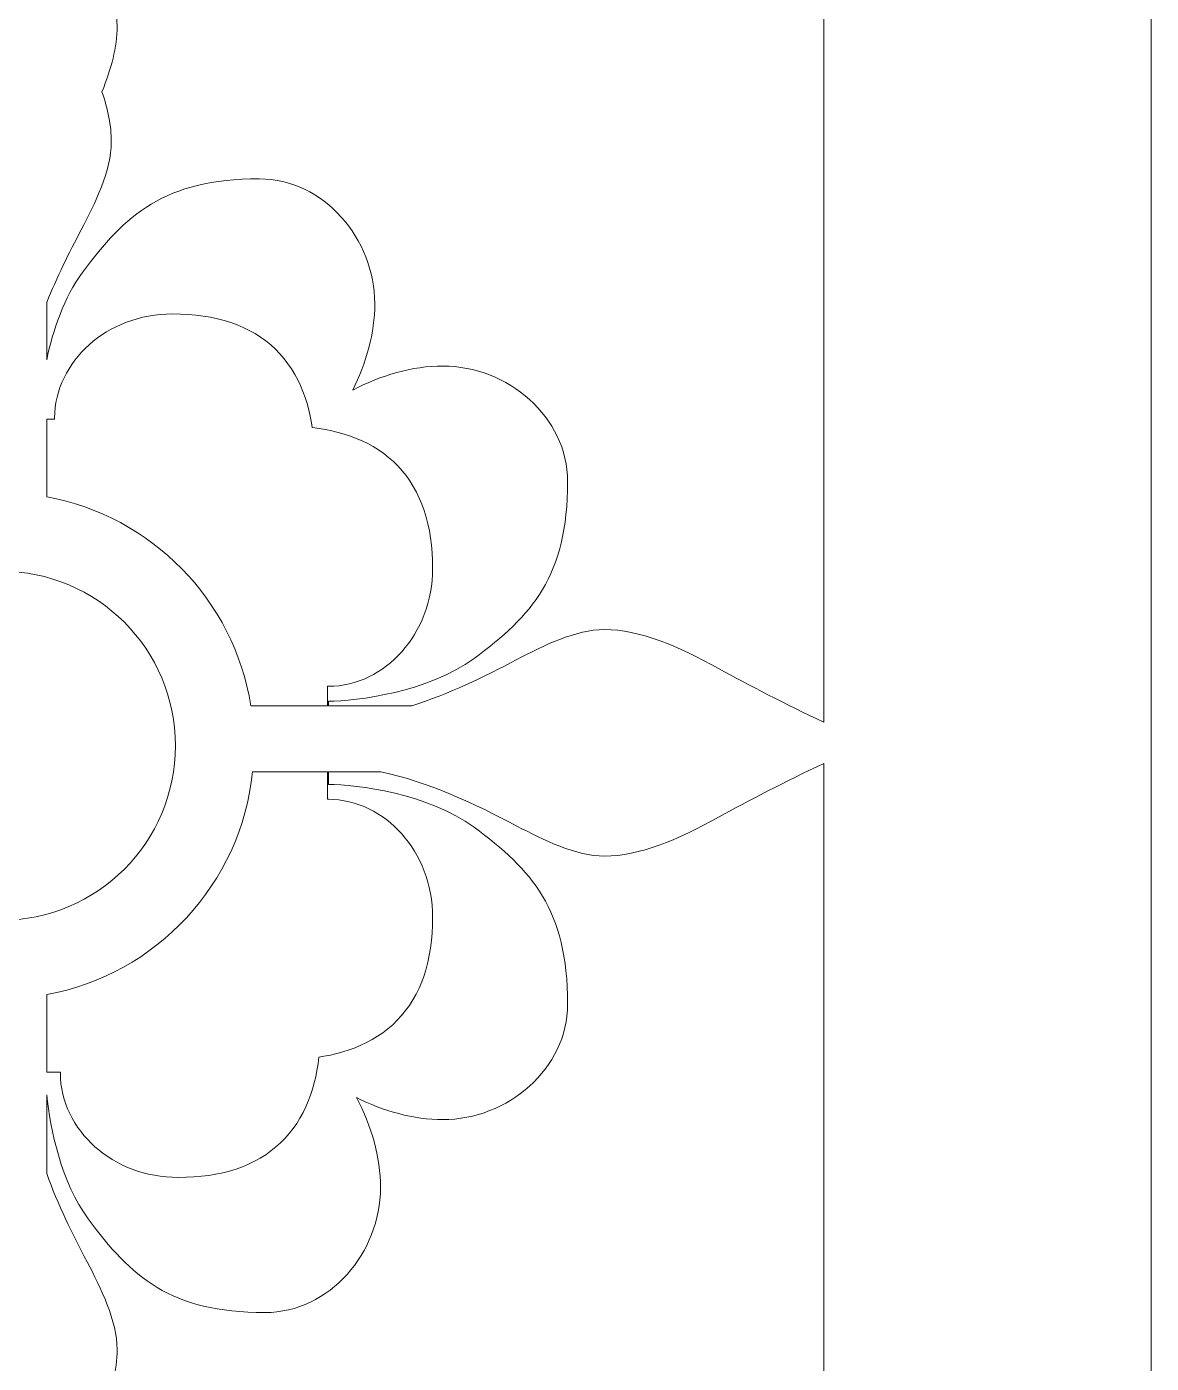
# Model space of a CAD drawing. Header units: centimetres. Extents: x -9.9 to 7.5, y -9.5 to 6.6.
# Drawn here: x -2.646 to -1.556, y -1.519 to -0.223 of the extents above; entities that cross this region are included whole.
import ezdxf

# ---------------------------------------------------------------- set-up
doc = ezdxf.new("R2010")
doc.units = ezdxf.units.CM
doc.header["$MEASUREMENT"] = 0
doc.layers.add('layer 1', color=7, linetype='Continuous')

msp = doc.modelspace()

# ---------------------------------------------------------------- linework, layer by layer
at = {"layer": 'layer 1', "color": 177, "lineweight": 9}
for points, knots in [([(-9.86086, -9.47414), (-9.86086, -9.47414), (-9.86086, 6.55374), (-9.86086, 6.55374), (-9.86086, 6.55374), (-9.86086, 6.55374), (-1.55598, 6.55374), (-1.55598, 6.55374), (-1.55598, 6.55374), (-1.55598, 6.55374), (-1.55598, -9.47414), (-1.55598, -9.47414), (-1.55598, -9.47414), (-1.55598, -9.47414), (-9.86086, -9.47414), (-9.86086, -9.47414)], [0, 0, 0, 0, 0.2, 0.2, 0.2, 0.2, 0.4, 0.4, 0.4, 0.4, 0.6, 0.6, 0.6, 0.6, 1, 1, 1, 1]), ([(-1.87336, 0.34494), (-1.91017, 0.32768), (-1.94735, 0.30819), (-1.97503, 0.29316), (-1.97503, 0.29316), (-2.01534, 0.27074), (-2.0523, 0.25507), (-2.08591, 0.25507), (-2.08591, 0.25507), (-2.11392, 0.25507), (-2.14529, 0.27074), (-2.17105, 0.2842), (-2.17105, 0.2842), (-2.21138, 0.30561), (-2.25655, 0.32701), (-2.30301, 0.33685), (-2.30301, 0.33685), (-2.30301, 0.33685), (-2.35363, 0.33685), (-2.35363, 0.33685), (-2.35363, 0.33685), (-2.35363, 0.33685), (-2.35363, 0.32452), (-2.35363, 0.32452), (-2.35363, 0.32452), (-2.32674, 0.32452), (-2.25616, 0.31556), (-2.21249, 0.28307), (-2.21249, 0.28307), (-2.15647, 0.24163), (-2.12176, 0.20356), (-2.12176, 0.11169), (-2.12176, 0.11169), (-2.12176, 0.04896), (-2.17999, -0.00031), (-2.24274, -0.00031), (-2.24274, -0.00031), (-2.27112, -0.00031), (-2.30043, 0.00795), (-2.32639, 0.02104), (-2.32639, 0.02104), (-2.3122, -0.00582), (-2.30313, -0.03656), (-2.30313, -0.0663), (-2.30313, -0.0663), (-2.30313, -0.12905), (-2.3524, -0.18728), (-2.41513, -0.18728), (-2.41513, -0.18728), (-2.507, -0.18728), (-2.54507, -0.15257), (-2.58651, -0.09655), (-2.58651, -0.09655), (-2.61248, -0.06164), (-2.62342, -0.00953), (-2.62677, 0.0237), (-2.62677, 0.0237), (-2.62677, 0.0237), (-2.62677, -0.05262), (-2.62677, -0.05262), (-2.62677, -0.05262), (-2.61595, -0.08251), (-2.60179, -0.11131), (-2.58763, -0.13799), (-2.58763, -0.13799), (-2.57419, -0.16376), (-2.55852, -0.19512), (-2.55852, -0.22313), (-2.55852, -0.22313), (-2.55852, -0.24308), (-2.56404, -0.26421), (-2.57321, -0.28651), (-2.57321, -0.28651), (-2.56744, -0.30341), (-2.56411, -0.31959), (-2.56411, -0.33506), (-2.56411, -0.33506), (-2.56411, -0.36307), (-2.57979, -0.39444), (-2.59324, -0.4202), (-2.59324, -0.4202), (-2.60507, -0.44248), (-2.61689, -0.46624), (-2.62677, -0.49087), (-2.62677, -0.49087), (-2.62677, -0.49087), (-2.62677, -0.54626), (-2.62677, -0.54626), (-2.62677, -0.54626), (-2.6207, -0.51773), (-2.60996, -0.48563), (-2.59211, -0.46164), (-2.59211, -0.46164), (-2.55067, -0.40563), (-2.5126, -0.37092), (-2.42073, -0.37092), (-2.42073, -0.37092), (-2.358, -0.37092), (-2.30873, -0.42914), (-2.30873, -0.49189), (-2.30873, -0.49189), (-2.30873, -0.52027), (-2.31699, -0.54958), (-2.33008, -0.57554), (-2.33008, -0.57554), (-2.30322, -0.56135), (-2.27248, -0.55228), (-2.24274, -0.55228), (-2.24274, -0.55228), (-2.17999, -0.55228), (-2.12176, -0.60156), (-2.12176, -0.66429), (-2.12176, -0.66429), (-2.12176, -0.75615), (-2.15647, -0.79422), (-2.21249, -0.83566), (-2.21249, -0.83566), (-2.25616, -0.86815), (-2.32674, -0.87712), (-2.35363, -0.87712), (-2.35363, -0.87712), (-2.35363, -0.87712), (-2.35363, -0.88147), (-2.35363, -0.88147), (-2.35363, -0.88147), (-2.35363, -0.88147), (-2.27284, -0.88147), (-2.27284, -0.88147), (-2.27284, -0.88147), (-2.23709, -0.87026), (-2.20259, -0.85352), (-2.17105, -0.83678), (-2.17105, -0.83678), (-2.14529, -0.82334), (-2.11392, -0.80767), (-2.08591, -0.80767), (-2.08591, -0.80767), (-2.0523, -0.80767), (-2.01534, -0.82334), (-1.97503, -0.84575), (-1.97503, -0.84575), (-1.94735, -0.86077), (-1.91017, -0.88028), (-1.87336, -0.89753), (-1.87336, -0.89753), (-1.87336, -0.89753), (-1.87336, 0.34494), (-1.87336, 0.34494)], [0, 0, 0, 0, 0.0263158, 0.0263158, 0.0263158, 0.0263158, 0.0526316, 0.0526316, 0.0526316, 0.0526316, 0.0789474, 0.0789474, 0.0789474, 0.0789474, 0.1052632, 0.1052632, 0.1052632, 0.1052632, 0.1315789, 0.1315789, 0.1315789, 0.1315789, 0.1578947, 0.1578947, 0.1578947, 0.1578947, 0.1842105, 0.1842105, 0.1842105, 0.1842105, 0.2105263, 0.2105263, 0.2105263, 0.2105263, 0.2368421, 0.2368421, 0.2368421, 0.2368421, 0.2631579, 0.2631579, 0.2631579, 0.2631579, 0.2894737, 0.2894737, 0.2894737, 0.2894737, 0.3157895, 0.3157895, 0.3157895, 0.3157895, 0.3421053, 0.3421053, 0.3421053, 0.3421053, 0.3684211, 0.3684211, 0.3684211, 0.3684211, 0.3947368, 0.3947368, 0.3947368, 0.3947368, 0.4210526, 0.4210526, 0.4210526, 0.4210526, 0.4473684, 0.4473684, 0.4473684, 0.4473684, 0.4736842, 0.4736842, 0.4736842, 0.4736842, 0.5, 0.5, 0.5, 0.5, 0.5263158, 0.5263158, 0.5263158, 0.5263158, 0.5526316, 0.5526316, 0.5526316, 0.5526316, 0.5789474, 0.5789474, 0.5789474, 0.5789474, 0.6052632, 0.6052632, 0.6052632, 0.6052632, 0.6315789, 0.6315789, 0.6315789, 0.6315789, 0.6578947, 0.6578947, 0.6578947, 0.6578947, 0.6842105, 0.6842105, 0.6842105, 0.6842105, 0.7105263, 0.7105263, 0.7105263, 0.7105263, 0.7368421, 0.7368421, 0.7368421, 0.7368421, 0.7631579, 0.7631579, 0.7631579, 0.7631579, 0.7894737, 0.7894737, 0.7894737, 0.7894737, 0.8157895, 0.8157895, 0.8157895, 0.8157895, 0.8421053, 0.8421053, 0.8421053, 0.8421053, 0.8684211, 0.8684211, 0.8684211, 0.8684211, 0.8947368, 0.8947368, 0.8947368, 0.8947368, 0.9210526, 0.9210526, 0.9210526, 0.9210526, 0.9473684, 0.9473684, 0.9473684, 0.9473684, 1, 1, 1, 1]), ([(-2.62677, -0.60376), (-2.62677, -0.60376), (-2.62677, -0.679), (-2.62677, -0.679), (-2.62677, -0.679), (-2.52503, -0.69758), (-2.4452, -0.77895), (-2.42891, -0.88147), (-2.42891, -0.88147), (-2.42891, -0.88147), (-2.3546, -0.88147), (-2.3546, -0.88147), (-2.3546, -0.88147), (-2.3546, -0.88147), (-2.3546, -0.86268), (-2.3546, -0.86268), (-2.3546, -0.86268), (-2.3546, -0.86268), (-2.35324, -0.86268), (-2.35324, -0.86268), (-2.35324, -0.86268), (-2.35324, -0.86268), (-2.34851, -0.86254), (-2.34851, -0.86254), (-2.34851, -0.86254), (-2.34851, -0.86254), (-2.34343, -0.86208), (-2.34343, -0.86208), (-2.34343, -0.86208), (-2.34343, -0.86208), (-2.33841, -0.86133), (-2.33841, -0.86133), (-2.33841, -0.86133), (-2.33841, -0.86133), (-2.33346, -0.86029), (-2.33346, -0.86029), (-2.33346, -0.86029), (-2.33346, -0.86029), (-2.32859, -0.85899), (-2.32859, -0.85899), (-2.32859, -0.85899), (-2.32859, -0.85899), (-2.32381, -0.85742), (-2.32381, -0.85742), (-2.32381, -0.85742), (-2.32381, -0.85742), (-2.31912, -0.85559), (-2.31912, -0.85559), (-2.31912, -0.85559), (-2.31912, -0.85559), (-2.31455, -0.85352), (-2.31455, -0.85352), (-2.31455, -0.85352), (-2.31455, -0.85352), (-2.31009, -0.85122), (-2.31009, -0.85122), (-2.31009, -0.85122), (-2.31009, -0.85122), (-2.30574, -0.84868), (-2.30574, -0.84868), (-2.30574, -0.84868), (-2.30574, -0.84868), (-2.30152, -0.84593), (-2.30152, -0.84593), (-2.30152, -0.84593), (-2.30152, -0.84593), (-2.29743, -0.84297), (-2.29743, -0.84297), (-2.29743, -0.84297), (-2.29743, -0.84297), (-2.29348, -0.8398), (-2.29348, -0.8398), (-2.29348, -0.8398), (-2.29348, -0.8398), (-2.28967, -0.83643), (-2.28967, -0.83643), (-2.28967, -0.83643), (-2.28967, -0.83643), (-2.28601, -0.83287), (-2.28601, -0.83287), (-2.28601, -0.83287), (-2.28601, -0.83287), (-2.28249, -0.82912), (-2.28249, -0.82912), (-2.28249, -0.82912), (-2.28249, -0.82912), (-2.27915, -0.82519), (-2.27915, -0.82519), (-2.27915, -0.82519), (-2.27915, -0.82519), (-2.27596, -0.82108), (-2.27596, -0.82108), (-2.27596, -0.82108), (-2.27596, -0.82108), (-2.27295, -0.8168), (-2.27295, -0.8168), (-2.27295, -0.8168), (-2.27295, -0.8168), (-2.27012, -0.81236), (-2.27012, -0.81236), (-2.27012, -0.81236), (-2.27012, -0.81236), (-2.26748, -0.80776), (-2.26748, -0.80776), (-2.26748, -0.80776), (-2.26748, -0.80776), (-2.26502, -0.803), (-2.26502, -0.803), (-2.26502, -0.803), (-2.26502, -0.803), (-2.26277, -0.7981), (-2.26277, -0.7981), (-2.26277, -0.7981), (-2.26277, -0.7981), (-2.26072, -0.79305), (-2.26072, -0.79305), (-2.26072, -0.79305), (-2.26072, -0.79305), (-2.25889, -0.78786), (-2.25889, -0.78786), (-2.25889, -0.78786), (-2.25889, -0.78786), (-2.25728, -0.78255), (-2.25728, -0.78255), (-2.25728, -0.78255), (-2.25728, -0.78255), (-2.2559, -0.77711), (-2.2559, -0.77711), (-2.2559, -0.77711), (-2.2559, -0.77711), (-2.25475, -0.77155), (-2.25475, -0.77155), (-2.25475, -0.77155), (-2.25475, -0.77155), (-2.25385, -0.76588), (-2.25385, -0.76588), (-2.25385, -0.76588), (-2.25385, -0.76588), (-2.2532, -0.76012), (-2.2532, -0.76012), (-2.2532, -0.76012), (-2.2532, -0.76012), (-2.25281, -0.75426), (-2.25281, -0.75426), (-2.25281, -0.75426), (-2.25281, -0.75426), (-2.25267, -0.74839), (-2.25267, -0.74839), (-2.25267, -0.74839), (-2.25267, -0.74839), (-2.2528, -0.74065), (-2.2528, -0.74065), (-2.2528, -0.74065), (-2.2528, -0.74065), (-2.25317, -0.73319), (-2.25317, -0.73319), (-2.25317, -0.73319), (-2.25317, -0.73319), (-2.25379, -0.72592), (-2.25379, -0.72592), (-2.25379, -0.72592), (-2.25379, -0.72592), (-2.25467, -0.71883), (-2.25467, -0.71883), (-2.25467, -0.71883), (-2.25467, -0.71883), (-2.25581, -0.71193), (-2.25581, -0.71193), (-2.25581, -0.71193), (-2.25581, -0.71193), (-2.25722, -0.70521), (-2.25722, -0.70521), (-2.25722, -0.70521), (-2.25722, -0.70521), (-2.25889, -0.69868), (-2.25889, -0.69868), (-2.25889, -0.69868), (-2.25889, -0.69868), (-2.26083, -0.69233), (-2.26083, -0.69233), (-2.26083, -0.69233), (-2.26083, -0.69233), (-2.26306, -0.68617), (-2.26306, -0.68617), (-2.26306, -0.68617), (-2.26306, -0.68617), (-2.26556, -0.68021), (-2.26556, -0.68021), (-2.26556, -0.68021), (-2.26556, -0.68021), (-2.26834, -0.67446), (-2.26834, -0.67446), (-2.26834, -0.67446), (-2.26834, -0.67446), (-2.2714, -0.66892), (-2.2714, -0.66892), (-2.2714, -0.66892), (-2.2714, -0.66892), (-2.27474, -0.66361), (-2.27474, -0.66361), (-2.27474, -0.66361), (-2.27474, -0.66361), (-2.27835, -0.65853), (-2.27835, -0.65853), (-2.27835, -0.65853), (-2.27835, -0.65853), (-2.28223, -0.65371), (-2.28223, -0.65371), (-2.28223, -0.65371), (-2.28223, -0.65371), (-2.28635, -0.64913), (-2.28635, -0.64913), (-2.28635, -0.64913), (-2.28635, -0.64913), (-2.29072, -0.64483), (-2.29072, -0.64483), (-2.29072, -0.64483), (-2.29072, -0.64483), (-2.29531, -0.6408), (-2.29531, -0.6408), (-2.29531, -0.6408), (-2.29531, -0.6408), (-2.3001, -0.63705), (-2.3001, -0.63705), (-2.3001, -0.63705), (-2.3001, -0.63705), (-2.30509, -0.63357), (-2.30509, -0.63357), (-2.30509, -0.63357), (-2.30509, -0.63357), (-2.31025, -0.63037), (-2.31025, -0.63037), (-2.31025, -0.63037), (-2.31025, -0.63037), (-2.31557, -0.62745), (-2.31557, -0.62745), (-2.31557, -0.62745), (-2.31557, -0.62745), (-2.32105, -0.62478), (-2.32105, -0.62478), (-2.32105, -0.62478), (-2.32105, -0.62478), (-2.32666, -0.62238), (-2.32666, -0.62238), (-2.32666, -0.62238), (-2.32666, -0.62238), (-2.3324, -0.62022), (-2.3324, -0.62022), (-2.3324, -0.62022), (-2.3324, -0.62022), (-2.33825, -0.61831), (-2.33825, -0.61831), (-2.33825, -0.61831), (-2.33825, -0.61831), (-2.34422, -0.61663), (-2.34422, -0.61663), (-2.34422, -0.61663), (-2.34422, -0.61663), (-2.3503, -0.61516), (-2.3503, -0.61516), (-2.3503, -0.61516), (-2.3503, -0.61516), (-2.35648, -0.61391), (-2.35648, -0.61391), (-2.35648, -0.61391), (-2.35648, -0.61391), (-2.36277, -0.61286), (-2.36277, -0.61286), (-2.36277, -0.61286), (-2.36277, -0.61286), (-2.36915, -0.61201), (-2.36915, -0.61201), (-2.36915, -0.61201), (-2.36915, -0.61201), (-2.36934, -0.61199), (-2.36934, -0.61199), (-2.36934, -0.61199), (-2.36934, -0.61199), (-2.3701, -0.60718), (-2.3701, -0.60718), (-2.3701, -0.60718), (-2.3701, -0.60718), (-2.37131, -0.60092), (-2.37131, -0.60092), (-2.37131, -0.60092), (-2.37131, -0.60092), (-2.37273, -0.59477), (-2.37273, -0.59477), (-2.37273, -0.59477), (-2.37273, -0.59477), (-2.37438, -0.58872), (-2.37438, -0.58872), (-2.37438, -0.58872), (-2.37438, -0.58872), (-2.37626, -0.58279), (-2.37626, -0.58279), (-2.37626, -0.58279), (-2.37626, -0.58279), (-2.37838, -0.57698), (-2.37838, -0.57698), (-2.37838, -0.57698), (-2.37838, -0.57698), (-2.38075, -0.57129), (-2.38075, -0.57129), (-2.38075, -0.57129), (-2.38075, -0.57129), (-2.38338, -0.56575), (-2.38338, -0.56575), (-2.38338, -0.56575), (-2.38338, -0.56575), (-2.38628, -0.56035), (-2.38628, -0.56035), (-2.38628, -0.56035), (-2.38628, -0.56035), (-2.38946, -0.55511), (-2.38946, -0.55511), (-2.38946, -0.55511), (-2.38946, -0.55511), (-2.39292, -0.55005), (-2.39292, -0.55005), (-2.39292, -0.55005), (-2.39292, -0.55005), (-2.39666, -0.54519), (-2.39666, -0.54519), (-2.39666, -0.54519), (-2.39666, -0.54519), (-2.40068, -0.54053), (-2.40068, -0.54053), (-2.40068, -0.54053), (-2.40068, -0.54053), (-2.40498, -0.53608), (-2.40498, -0.53608), (-2.40498, -0.53608), (-2.40498, -0.53608), (-2.40956, -0.53189), (-2.40956, -0.53189), (-2.40956, -0.53189), (-2.40956, -0.53189), (-2.41439, -0.52795), (-2.41439, -0.52795), (-2.41439, -0.52795), (-2.41439, -0.52795), (-2.41948, -0.52428), (-2.41948, -0.52428), (-2.41948, -0.52428), (-2.41948, -0.52428), (-2.42481, -0.52088), (-2.42481, -0.52088), (-2.42481, -0.52088), (-2.42481, -0.52088), (-2.43038, -0.51776), (-2.43038, -0.51776), (-2.43038, -0.51776), (-2.43038, -0.51776), (-2.43616, -0.51493), (-2.43616, -0.51493), (-2.43616, -0.51493), (-2.43616, -0.51493), (-2.44215, -0.51239), (-2.44215, -0.51239), (-2.44215, -0.51239), (-2.44215, -0.51239), (-2.44835, -0.51013), (-2.44835, -0.51013), (-2.44835, -0.51013), (-2.44835, -0.51013), (-2.45474, -0.50815), (-2.45474, -0.50815), (-2.45474, -0.50815), (-2.45474, -0.50815), (-2.46132, -0.50645), (-2.46132, -0.50645), (-2.46132, -0.50645), (-2.46132, -0.50645), (-2.46808, -0.50502), (-2.46808, -0.50502), (-2.46808, -0.50502), (-2.46808, -0.50502), (-2.47503, -0.50386), (-2.47503, -0.50386), (-2.47503, -0.50386), (-2.47503, -0.50386), (-2.48217, -0.50297), (-2.48217, -0.50297), (-2.48217, -0.50297), (-2.48217, -0.50297), (-2.48951, -0.50233), (-2.48951, -0.50233), (-2.48951, -0.50233), (-2.48951, -0.50233), (-2.49703, -0.50195), (-2.49703, -0.50195), (-2.49703, -0.50195), (-2.49703, -0.50195), (-2.50483, -0.50182), (-2.50483, -0.50182), (-2.50483, -0.50182), (-2.50483, -0.50182), (-2.51071, -0.50196), (-2.51071, -0.50196), (-2.51071, -0.50196), (-2.51071, -0.50196), (-2.51657, -0.50235), (-2.51657, -0.50235), (-2.51657, -0.50235), (-2.51657, -0.50235), (-2.52233, -0.503), (-2.52233, -0.503), (-2.52233, -0.503), (-2.52233, -0.503), (-2.528, -0.50391), (-2.528, -0.50391), (-2.528, -0.50391), (-2.528, -0.50391), (-2.53356, -0.50505), (-2.53356, -0.50505), (-2.53356, -0.50505), (-2.53356, -0.50505), (-2.53899, -0.50643), (-2.53899, -0.50643), (-2.53899, -0.50643), (-2.53899, -0.50643), (-2.54431, -0.50804), (-2.54431, -0.50804), (-2.54431, -0.50804), (-2.54431, -0.50804), (-2.5495, -0.50987), (-2.5495, -0.50987), (-2.5495, -0.50987), (-2.5495, -0.50987), (-2.55454, -0.51192), (-2.55454, -0.51192), (-2.55454, -0.51192), (-2.55454, -0.51192), (-2.55945, -0.51418), (-2.55945, -0.51418), (-2.55945, -0.51418), (-2.55945, -0.51418), (-2.5642, -0.51663), (-2.5642, -0.51663), (-2.5642, -0.51663), (-2.5642, -0.51663), (-2.56881, -0.51927), (-2.56881, -0.51927), (-2.56881, -0.51927), (-2.56881, -0.51927), (-2.57325, -0.5221), (-2.57325, -0.5221), (-2.57325, -0.5221), (-2.57325, -0.5221), (-2.57753, -0.52511), (-2.57753, -0.52511), (-2.57753, -0.52511), (-2.57753, -0.52511), (-2.58164, -0.5283), (-2.58164, -0.5283), (-2.58164, -0.5283), (-2.58164, -0.5283), (-2.58557, -0.53164), (-2.58557, -0.53164), (-2.58557, -0.53164), (-2.58557, -0.53164), (-2.58932, -0.53515), (-2.58932, -0.53515), (-2.58932, -0.53515), (-2.58932, -0.53515), (-2.59288, -0.53882), (-2.59288, -0.53882), (-2.59288, -0.53882), (-2.59288, -0.53882), (-2.59625, -0.54263), (-2.59625, -0.54263), (-2.59625, -0.54263), (-2.59625, -0.54263), (-2.59942, -0.54658), (-2.59942, -0.54658), (-2.59942, -0.54658), (-2.59942, -0.54658), (-2.60239, -0.55067), (-2.60239, -0.55067), (-2.60239, -0.55067), (-2.60239, -0.55067), (-2.60514, -0.55489), (-2.60514, -0.55489), (-2.60514, -0.55489), (-2.60514, -0.55489), (-2.60767, -0.55924), (-2.60767, -0.55924), (-2.60767, -0.55924), (-2.60767, -0.55924), (-2.60998, -0.5637), (-2.60998, -0.5637), (-2.60998, -0.5637), (-2.60998, -0.5637), (-2.61205, -0.56827), (-2.61205, -0.56827), (-2.61205, -0.56827), (-2.61205, -0.56827), (-2.61387, -0.57295), (-2.61387, -0.57295), (-2.61387, -0.57295), (-2.61387, -0.57295), (-2.61545, -0.57774), (-2.61545, -0.57774), (-2.61545, -0.57774), (-2.61545, -0.57774), (-2.61675, -0.58261), (-2.61675, -0.58261), (-2.61675, -0.58261), (-2.61675, -0.58261), (-2.61779, -0.58756), (-2.61779, -0.58756), (-2.61779, -0.58756), (-2.61779, -0.58756), (-2.61854, -0.59258), (-2.61854, -0.59258), (-2.61854, -0.59258), (-2.61854, -0.59258), (-2.619, -0.59766), (-2.619, -0.59766), (-2.619, -0.59766), (-2.619, -0.59766), (-2.61914, -0.60239), (-2.61914, -0.60239), (-2.61914, -0.60239), (-2.61914, -0.60239), (-2.61914, -0.60376), (-2.61914, -0.60376), (-2.61914, -0.60376), (-2.61914, -0.60376), (-2.62677, -0.60376), (-2.62677, -0.60376)], [0, 0, 0, 0, 0.0074627, 0.0074627, 0.0074627, 0.0074627, 0.0149254, 0.0149254, 0.0149254, 0.0149254, 0.0223881, 0.0223881, 0.0223881, 0.0223881, 0.0298507, 0.0298507, 0.0298507, 0.0298507, 0.0373134, 0.0373134, 0.0373134, 0.0373134, 0.0447761, 0.0447761, 0.0447761, 0.0447761, 0.0522388, 0.0522388, 0.0522388, 0.0522388, 0.0597015, 0.0597015, 0.0597015, 0.0597015, 0.0671642, 0.0671642, 0.0671642, 0.0671642, 0.0746269, 0.0746269, 0.0746269, 0.0746269, 0.0820896, 0.0820896, 0.0820896, 0.0820896, 0.0895522, 0.0895522, 0.0895522, 0.0895522, 0.0970149, 0.0970149, 0.0970149, 0.0970149, 0.1044776, 0.1044776, 0.1044776, 0.1044776, 0.1119403, 0.1119403, 0.1119403, 0.1119403, 0.119403, 0.119403, 0.119403, 0.119403, 0.1268657, 0.1268657, 0.1268657, 0.1268657, 0.1343284, 0.1343284, 0.1343284, 0.1343284, 0.141791, 0.141791, 0.141791, 0.141791, 0.1492537, 0.1492537, 0.1492537, 0.1492537, 0.1567164, 0.1567164, 0.1567164, 0.1567164, 0.1641791, 0.1641791, 0.1641791, 0.1641791, 0.1716418, 0.1716418, 0.1716418, 0.1716418, 0.1791045, 0.1791045, 0.1791045, 0.1791045, 0.1865672, 0.1865672, 0.1865672, 0.1865672, 0.1940299, 0.1940299, 0.1940299, 0.1940299, 0.2014925, 0.2014925, 0.2014925, 0.2014925, 0.2089552, 0.2089552, 0.2089552, 0.2089552, 0.2164179, 0.2164179, 0.2164179, 0.2164179, 0.2238806, 0.2238806, 0.2238806, 0.2238806, 0.2313433, 0.2313433, 0.2313433, 0.2313433, 0.238806, 0.238806, 0.238806, 0.238806, 0.2462687, 0.2462687, 0.2462687, 0.2462687, 0.2537313, 0.2537313, 0.2537313, 0.2537313, 0.261194, 0.261194, 0.261194, 0.261194, 0.2686567, 0.2686567, 0.2686567, 0.2686567, 0.2761194, 0.2761194, 0.2761194, 0.2761194, 0.2835821, 0.2835821, 0.2835821, 0.2835821, 0.2910448, 0.2910448, 0.2910448, 0.2910448, 0.2985075, 0.2985075, 0.2985075, 0.2985075, 0.3059701, 0.3059701, 0.3059701, 0.3059701, 0.3134328, 0.3134328, 0.3134328, 0.3134328, 0.3208955, 0.3208955, 0.3208955, 0.3208955, 0.3283582, 0.3283582, 0.3283582, 0.3283582, 0.3358209, 0.3358209, 0.3358209, 0.3358209, 0.3432836, 0.3432836, 0.3432836, 0.3432836, 0.3507463, 0.3507463, 0.3507463, 0.3507463, 0.358209, 0.358209, 0.358209, 0.358209, 0.3656716, 0.3656716, 0.3656716, 0.3656716, 0.3731343, 0.3731343, 0.3731343, 0.3731343, 0.380597, 0.380597, 0.380597, 0.380597, 0.3880597, 0.3880597, 0.3880597, 0.3880597, 0.3955224, 0.3955224, 0.3955224, 0.3955224, 0.4029851, 0.4029851, 0.4029851, 0.4029851, 0.4104478, 0.4104478, 0.4104478, 0.4104478, 0.4179104, 0.4179104, 0.4179104, 0.4179104, 0.4253731, 0.4253731, 0.4253731, 0.4253731, 0.4328358, 0.4328358, 0.4328358, 0.4328358, 0.4402985, 0.4402985, 0.4402985, 0.4402985, 0.4477612, 0.4477612, 0.4477612, 0.4477612, 0.4552239, 0.4552239, 0.4552239, 0.4552239, 0.4626866, 0.4626866, 0.4626866, 0.4626866, 0.4701493, 0.4701493, 0.4701493, 0.4701493, 0.4776119, 0.4776119, 0.4776119, 0.4776119, 0.4850746, 0.4850746, 0.4850746, 0.4850746, 0.4925373, 0.4925373, 0.4925373, 0.4925373, 0.5, 0.5, 0.5, 0.5, 0.5074627, 0.5074627, 0.5074627, 0.5074627, 0.5149254, 0.5149254, 0.5149254, 0.5149254, 0.5223881, 0.5223881, 0.5223881, 0.5223881, 0.5298507, 0.5298507, 0.5298507, 0.5298507, 0.5373134, 0.5373134, 0.5373134, 0.5373134, 0.5447761, 0.5447761, 0.5447761, 0.5447761, 0.5522388, 0.5522388, 0.5522388, 0.5522388, 0.5597015, 0.5597015, 0.5597015, 0.5597015, 0.5671642, 0.5671642, 0.5671642, 0.5671642, 0.5746269, 0.5746269, 0.5746269, 0.5746269, 0.5820896, 0.5820896, 0.5820896, 0.5820896, 0.5895522, 0.5895522, 0.5895522, 0.5895522, 0.5970149, 0.5970149, 0.5970149, 0.5970149, 0.6044776, 0.6044776, 0.6044776, 0.6044776, 0.6119403, 0.6119403, 0.6119403, 0.6119403, 0.619403, 0.619403, 0.619403, 0.619403, 0.6268657, 0.6268657, 0.6268657, 0.6268657, 0.6343284, 0.6343284, 0.6343284, 0.6343284, 0.641791, 0.641791, 0.641791, 0.641791, 0.6492537, 0.6492537, 0.6492537, 0.6492537, 0.6567164, 0.6567164, 0.6567164, 0.6567164, 0.6641791, 0.6641791, 0.6641791, 0.6641791, 0.6716418, 0.6716418, 0.6716418, 0.6716418, 0.6791045, 0.6791045, 0.6791045, 0.6791045, 0.6865672, 0.6865672, 0.6865672, 0.6865672, 0.6940299, 0.6940299, 0.6940299, 0.6940299, 0.7014925, 0.7014925, 0.7014925, 0.7014925, 0.7089552, 0.7089552, 0.7089552, 0.7089552, 0.7164179, 0.7164179, 0.7164179, 0.7164179, 0.7238806, 0.7238806, 0.7238806, 0.7238806, 0.7313433, 0.7313433, 0.7313433, 0.7313433, 0.738806, 0.738806, 0.738806, 0.738806, 0.7462687, 0.7462687, 0.7462687, 0.7462687, 0.7537313, 0.7537313, 0.7537313, 0.7537313, 0.761194, 0.761194, 0.761194, 0.761194, 0.7686567, 0.7686567, 0.7686567, 0.7686567, 0.7761194, 0.7761194, 0.7761194, 0.7761194, 0.7835821, 0.7835821, 0.7835821, 0.7835821, 0.7910448, 0.7910448, 0.7910448, 0.7910448, 0.7985075, 0.7985075, 0.7985075, 0.7985075, 0.8059701, 0.8059701, 0.8059701, 0.8059701, 0.8134328, 0.8134328, 0.8134328, 0.8134328, 0.8208955, 0.8208955, 0.8208955, 0.8208955, 0.8283582, 0.8283582, 0.8283582, 0.8283582, 0.8358209, 0.8358209, 0.8358209, 0.8358209, 0.8432836, 0.8432836, 0.8432836, 0.8432836, 0.8507463, 0.8507463, 0.8507463, 0.8507463, 0.858209, 0.858209, 0.858209, 0.858209, 0.8656716, 0.8656716, 0.8656716, 0.8656716, 0.8731343, 0.8731343, 0.8731343, 0.8731343, 0.880597, 0.880597, 0.880597, 0.880597, 0.8880597, 0.8880597, 0.8880597, 0.8880597, 0.8955224, 0.8955224, 0.8955224, 0.8955224, 0.9029851, 0.9029851, 0.9029851, 0.9029851, 0.9104478, 0.9104478, 0.9104478, 0.9104478, 0.9179104, 0.9179104, 0.9179104, 0.9179104, 0.9253731, 0.9253731, 0.9253731, 0.9253731, 0.9328358, 0.9328358, 0.9328358, 0.9328358, 0.9402985, 0.9402985, 0.9402985, 0.9402985, 0.9477612, 0.9477612, 0.9477612, 0.9477612, 0.9552239, 0.9552239, 0.9552239, 0.9552239, 0.9626866, 0.9626866, 0.9626866, 0.9626866, 0.9701493, 0.9701493, 0.9701493, 0.9701493, 0.9776119, 0.9776119, 0.9776119, 0.9776119, 0.9850746, 0.9850746, 0.9850746, 0.9850746, 1, 1, 1, 1]), ([(-2.84025, -0.92024), (-2.84025, -0.82683), (-2.7645, -0.75107), (-2.67109, -0.75107), (-2.67109, -0.75107), (-2.57767, -0.75107), (-2.50192, -0.82683), (-2.50192, -0.92024), (-2.50192, -0.92024), (-2.50192, -1.01365), (-2.57767, -1.08941), (-2.67109, -1.08941), (-2.67109, -1.08941), (-2.7645, -1.08941), (-2.84025, -1.01365), (-2.84025, -0.92024)], [0, 0, 0, 0, 0.2, 0.2, 0.2, 0.2, 0.4, 0.4, 0.4, 0.4, 0.6, 0.6, 0.6, 0.6, 1, 1, 1, 1]), ([(-1.87336, -0.93734), (-1.91017, -0.95461), (-1.94735, -0.9741), (-1.97503, -0.98913), (-1.97503, -0.98913), (-2.01534, -1.01154), (-2.0523, -1.02721), (-2.08591, -1.02721), (-2.08591, -1.02721), (-2.11392, -1.02721), (-2.14529, -1.01154), (-2.17105, -0.99809), (-2.17105, -0.99809), (-2.21138, -0.97668), (-2.25655, -0.95528), (-2.30301, -0.94544), (-2.30301, -0.94544), (-2.30301, -0.94544), (-2.35363, -0.94544), (-2.35363, -0.94544), (-2.35363, -0.94544), (-2.35363, -0.94544), (-2.35363, -0.95776), (-2.35363, -0.95776), (-2.35363, -0.95776), (-2.32674, -0.95776), (-2.25616, -0.96673), (-2.21249, -0.99921), (-2.21249, -0.99921), (-2.15647, -1.04065), (-2.12176, -1.07873), (-2.12176, -1.17059), (-2.12176, -1.17059), (-2.12176, -1.23332), (-2.17999, -1.2826), (-2.24274, -1.2826), (-2.24274, -1.2826), (-2.27112, -1.2826), (-2.30043, -1.27434), (-2.32639, -1.26124), (-2.32639, -1.26124), (-2.3122, -1.2881), (-2.30313, -1.31885), (-2.30313, -1.34859), (-2.30313, -1.34859), (-2.30313, -1.41133), (-2.3524, -1.46956), (-2.41513, -1.46956), (-2.41513, -1.46956), (-2.507, -1.46956), (-2.54507, -1.43485), (-2.58651, -1.37884), (-2.58651, -1.37884), (-2.61248, -1.34392), (-2.62342, -1.29182), (-2.62677, -1.25858), (-2.62677, -1.25858), (-2.62677, -1.25858), (-2.62677, -1.33491), (-2.62677, -1.33491), (-2.62677, -1.33491), (-2.61595, -1.3648), (-2.60179, -1.3936), (-2.58763, -1.42028), (-2.58763, -1.42028), (-2.57419, -1.44604), (-2.55852, -1.47741), (-2.55852, -1.50542), (-2.55852, -1.50542), (-2.55852, -1.52536), (-2.56404, -1.54649), (-2.57321, -1.5688), (-2.57321, -1.5688), (-2.56744, -1.58569), (-2.56411, -1.60187), (-2.56411, -1.61735), (-2.56411, -1.61735), (-2.56411, -1.64535), (-2.57979, -1.67672), (-2.59324, -1.70249), (-2.59324, -1.70249), (-2.60507, -1.72477), (-2.61689, -1.74853), (-2.62677, -1.77316), (-2.62677, -1.77316), (-2.62677, -1.77316), (-2.62677, -1.82854), (-2.62677, -1.82854), (-2.62677, -1.82854), (-2.6207, -1.80002), (-2.60996, -1.76791), (-2.59211, -1.74393), (-2.59211, -1.74393), (-2.55067, -1.68791), (-2.5126, -1.6532), (-2.42073, -1.6532), (-2.42073, -1.6532), (-2.358, -1.6532), (-2.30873, -1.71143), (-2.30873, -1.77417), (-2.30873, -1.77417), (-2.30873, -1.80256), (-2.31699, -1.83186), (-2.33008, -1.85783), (-2.33008, -1.85783), (-2.30322, -1.84364), (-2.27248, -1.83457), (-2.24274, -1.83457), (-2.24274, -1.83457), (-2.17999, -1.83457), (-2.12176, -1.88384), (-2.12176, -1.94657), (-2.12176, -1.94657), (-2.12176, -2.03844), (-2.15647, -2.07651), (-2.21249, -2.11795), (-2.21249, -2.11795), (-2.25616, -2.15044), (-2.32674, -2.1594), (-2.35363, -2.1594), (-2.35363, -2.1594), (-2.35363, -2.1594), (-2.35363, -2.16376), (-2.35363, -2.16376), (-2.35363, -2.16376), (-2.35363, -2.16376), (-2.27284, -2.16376), (-2.27284, -2.16376), (-2.27284, -2.16376), (-2.23709, -2.15255), (-2.20259, -2.13581), (-2.17105, -2.11907), (-2.17105, -2.11907), (-2.14529, -2.10562), (-2.11392, -2.08995), (-2.08591, -2.08995), (-2.08591, -2.08995), (-2.0523, -2.08995), (-2.01534, -2.10562), (-1.97503, -2.12804), (-1.97503, -2.12804), (-1.94735, -2.14306), (-1.91017, -2.16256), (-1.87336, -2.17982), (-1.87336, -2.17982), (-1.87336, -2.17982), (-1.87336, -0.93734), (-1.87336, -0.93734)], [0, 0, 0, 0, 0.0263158, 0.0263158, 0.0263158, 0.0263158, 0.0526316, 0.0526316, 0.0526316, 0.0526316, 0.0789474, 0.0789474, 0.0789474, 0.0789474, 0.1052632, 0.1052632, 0.1052632, 0.1052632, 0.1315789, 0.1315789, 0.1315789, 0.1315789, 0.1578947, 0.1578947, 0.1578947, 0.1578947, 0.1842105, 0.1842105, 0.1842105, 0.1842105, 0.2105263, 0.2105263, 0.2105263, 0.2105263, 0.2368421, 0.2368421, 0.2368421, 0.2368421, 0.2631579, 0.2631579, 0.2631579, 0.2631579, 0.2894737, 0.2894737, 0.2894737, 0.2894737, 0.3157895, 0.3157895, 0.3157895, 0.3157895, 0.3421053, 0.3421053, 0.3421053, 0.3421053, 0.3684211, 0.3684211, 0.3684211, 0.3684211, 0.3947368, 0.3947368, 0.3947368, 0.3947368, 0.4210526, 0.4210526, 0.4210526, 0.4210526, 0.4473684, 0.4473684, 0.4473684, 0.4473684, 0.4736842, 0.4736842, 0.4736842, 0.4736842, 0.5, 0.5, 0.5, 0.5, 0.5263158, 0.5263158, 0.5263158, 0.5263158, 0.5526316, 0.5526316, 0.5526316, 0.5526316, 0.5789474, 0.5789474, 0.5789474, 0.5789474, 0.6052632, 0.6052632, 0.6052632, 0.6052632, 0.6315789, 0.6315789, 0.6315789, 0.6315789, 0.6578947, 0.6578947, 0.6578947, 0.6578947, 0.6842105, 0.6842105, 0.6842105, 0.6842105, 0.7105263, 0.7105263, 0.7105263, 0.7105263, 0.7368421, 0.7368421, 0.7368421, 0.7368421, 0.7631579, 0.7631579, 0.7631579, 0.7631579, 0.7894737, 0.7894737, 0.7894737, 0.7894737, 0.8157895, 0.8157895, 0.8157895, 0.8157895, 0.8421053, 0.8421053, 0.8421053, 0.8421053, 0.8684211, 0.8684211, 0.8684211, 0.8684211, 0.8947368, 0.8947368, 0.8947368, 0.8947368, 0.9210526, 0.9210526, 0.9210526, 0.9210526, 0.9473684, 0.9473684, 0.9473684, 0.9473684, 1, 1, 1, 1]), ([(-2.3546, -0.94544), (-2.3546, -0.94544), (-2.42714, -0.94544), (-2.42714, -0.94544), (-2.42714, -0.94544), (-2.43826, -1.05428), (-2.52058, -1.14208), (-2.62677, -1.16147), (-2.62677, -1.16147), (-2.62677, -1.16147), (-2.62677, -1.23672), (-2.62677, -1.23672), (-2.62677, -1.23672), (-2.62677, -1.23672), (-2.61353, -1.23672), (-2.61353, -1.23672), (-2.61353, -1.23672), (-2.61353, -1.23672), (-2.61353, -1.23809), (-2.61353, -1.23809), (-2.61353, -1.23809), (-2.61353, -1.23809), (-2.61339, -1.24282), (-2.61339, -1.24282), (-2.61339, -1.24282), (-2.61339, -1.24282), (-2.61293, -1.2479), (-2.61293, -1.2479), (-2.61293, -1.2479), (-2.61293, -1.2479), (-2.61218, -1.25292), (-2.61218, -1.25292), (-2.61218, -1.25292), (-2.61218, -1.25292), (-2.61114, -1.25787), (-2.61114, -1.25787), (-2.61114, -1.25787), (-2.61114, -1.25787), (-2.60984, -1.26274), (-2.60984, -1.26274), (-2.60984, -1.26274), (-2.60984, -1.26274), (-2.60827, -1.26752), (-2.60827, -1.26752), (-2.60827, -1.26752), (-2.60827, -1.26752), (-2.60644, -1.27221), (-2.60644, -1.27221), (-2.60644, -1.27221), (-2.60644, -1.27221), (-2.60437, -1.27678), (-2.60437, -1.27678), (-2.60437, -1.27678), (-2.60437, -1.27678), (-2.60207, -1.28124), (-2.60207, -1.28124), (-2.60207, -1.28124), (-2.60207, -1.28124), (-2.59953, -1.28559), (-2.59953, -1.28559), (-2.59953, -1.28559), (-2.59953, -1.28559), (-2.59678, -1.28981), (-2.59678, -1.28981), (-2.59678, -1.28981), (-2.59678, -1.28981), (-2.59382, -1.2939), (-2.59382, -1.2939), (-2.59382, -1.2939), (-2.59382, -1.2939), (-2.59065, -1.29785), (-2.59065, -1.29785), (-2.59065, -1.29785), (-2.59065, -1.29785), (-2.58728, -1.30166), (-2.58728, -1.30166), (-2.58728, -1.30166), (-2.58728, -1.30166), (-2.58371, -1.30533), (-2.58371, -1.30533), (-2.58371, -1.30533), (-2.58371, -1.30533), (-2.57996, -1.30883), (-2.57996, -1.30883), (-2.57996, -1.30883), (-2.57996, -1.30883), (-2.57604, -1.31218), (-2.57604, -1.31218), (-2.57604, -1.31218), (-2.57604, -1.31218), (-2.57193, -1.31536), (-2.57193, -1.31536), (-2.57193, -1.31536), (-2.57193, -1.31536), (-2.56765, -1.31838), (-2.56765, -1.31838), (-2.56765, -1.31838), (-2.56765, -1.31838), (-2.56321, -1.32121), (-2.56321, -1.32121), (-2.56321, -1.32121), (-2.56321, -1.32121), (-2.55861, -1.32385), (-2.55861, -1.32385), (-2.55861, -1.32385), (-2.55861, -1.32385), (-2.55385, -1.32631), (-2.55385, -1.32631), (-2.55385, -1.32631), (-2.55385, -1.32631), (-2.54894, -1.32856), (-2.54894, -1.32856), (-2.54894, -1.32856), (-2.54894, -1.32856), (-2.5439, -1.3306), (-2.5439, -1.3306), (-2.5439, -1.3306), (-2.5439, -1.3306), (-2.53872, -1.33244), (-2.53872, -1.33244), (-2.53872, -1.33244), (-2.53872, -1.33244), (-2.5334, -1.33405), (-2.5334, -1.33405), (-2.5334, -1.33405), (-2.5334, -1.33405), (-2.52795, -1.33543), (-2.52795, -1.33543), (-2.52795, -1.33543), (-2.52795, -1.33543), (-2.5224, -1.33657), (-2.5224, -1.33657), (-2.5224, -1.33657), (-2.5224, -1.33657), (-2.51673, -1.33748), (-2.51673, -1.33748), (-2.51673, -1.33748), (-2.51673, -1.33748), (-2.51097, -1.33813), (-2.51097, -1.33813), (-2.51097, -1.33813), (-2.51097, -1.33813), (-2.5051, -1.33852), (-2.5051, -1.33852), (-2.5051, -1.33852), (-2.5051, -1.33852), (-2.49924, -1.33865), (-2.49924, -1.33865), (-2.49924, -1.33865), (-2.49924, -1.33865), (-2.4915, -1.33853), (-2.4915, -1.33853), (-2.4915, -1.33853), (-2.4915, -1.33853), (-2.48404, -1.33816), (-2.48404, -1.33816), (-2.48404, -1.33816), (-2.48404, -1.33816), (-2.47677, -1.33753), (-2.47677, -1.33753), (-2.47677, -1.33753), (-2.47677, -1.33753), (-2.46968, -1.33666), (-2.46968, -1.33666), (-2.46968, -1.33666), (-2.46968, -1.33666), (-2.46278, -1.33552), (-2.46278, -1.33552), (-2.46278, -1.33552), (-2.46278, -1.33552), (-2.45606, -1.33411), (-2.45606, -1.33411), (-2.45606, -1.33411), (-2.45606, -1.33411), (-2.44952, -1.33244), (-2.44952, -1.33244), (-2.44952, -1.33244), (-2.44952, -1.33244), (-2.44318, -1.3305), (-2.44318, -1.3305), (-2.44318, -1.3305), (-2.44318, -1.3305), (-2.43702, -1.32828), (-2.43702, -1.32828), (-2.43702, -1.32828), (-2.43702, -1.32828), (-2.43106, -1.32577), (-2.43106, -1.32577), (-2.43106, -1.32577), (-2.43106, -1.32577), (-2.42531, -1.32299), (-2.42531, -1.32299), (-2.42531, -1.32299), (-2.42531, -1.32299), (-2.41977, -1.31993), (-2.41977, -1.31993), (-2.41977, -1.31993), (-2.41977, -1.31993), (-2.41446, -1.31659), (-2.41446, -1.31659), (-2.41446, -1.31659), (-2.41446, -1.31659), (-2.40938, -1.31298), (-2.40938, -1.31298), (-2.40938, -1.31298), (-2.40938, -1.31298), (-2.40455, -1.3091), (-2.40455, -1.3091), (-2.40455, -1.3091), (-2.40455, -1.3091), (-2.39998, -1.30498), (-2.39998, -1.30498), (-2.39998, -1.30498), (-2.39998, -1.30498), (-2.39568, -1.30061), (-2.39568, -1.30061), (-2.39568, -1.30061), (-2.39568, -1.30061), (-2.39165, -1.29602), (-2.39165, -1.29602), (-2.39165, -1.29602), (-2.39165, -1.29602), (-2.3879, -1.29123), (-2.3879, -1.29123), (-2.3879, -1.29123), (-2.3879, -1.29123), (-2.38442, -1.28624), (-2.38442, -1.28624), (-2.38442, -1.28624), (-2.38442, -1.28624), (-2.38122, -1.28108), (-2.38122, -1.28108), (-2.38122, -1.28108), (-2.38122, -1.28108), (-2.37829, -1.27575), (-2.37829, -1.27575), (-2.37829, -1.27575), (-2.37829, -1.27575), (-2.37563, -1.27028), (-2.37563, -1.27028), (-2.37563, -1.27028), (-2.37563, -1.27028), (-2.37323, -1.26467), (-2.37323, -1.26467), (-2.37323, -1.26467), (-2.37323, -1.26467), (-2.37107, -1.25893), (-2.37107, -1.25893), (-2.37107, -1.25893), (-2.37107, -1.25893), (-2.36916, -1.25308), (-2.36916, -1.25308), (-2.36916, -1.25308), (-2.36916, -1.25308), (-2.36747, -1.24711), (-2.36747, -1.24711), (-2.36747, -1.24711), (-2.36747, -1.24711), (-2.36601, -1.24103), (-2.36601, -1.24103), (-2.36601, -1.24103), (-2.36601, -1.24103), (-2.36476, -1.23485), (-2.36476, -1.23485), (-2.36476, -1.23485), (-2.36476, -1.23485), (-2.36371, -1.22856), (-2.36371, -1.22856), (-2.36371, -1.22856), (-2.36371, -1.22856), (-2.36286, -1.22218), (-2.36286, -1.22218), (-2.36286, -1.22218), (-2.36286, -1.22218), (-2.36284, -1.22199), (-2.36284, -1.22199), (-2.36284, -1.22199), (-2.36284, -1.22199), (-2.35803, -1.22123), (-2.35803, -1.22123), (-2.35803, -1.22123), (-2.35803, -1.22123), (-2.35177, -1.22002), (-2.35177, -1.22002), (-2.35177, -1.22002), (-2.35177, -1.22002), (-2.34562, -1.2186), (-2.34562, -1.2186), (-2.34562, -1.2186), (-2.34562, -1.2186), (-2.33957, -1.21695), (-2.33957, -1.21695), (-2.33957, -1.21695), (-2.33957, -1.21695), (-2.33364, -1.21508), (-2.33364, -1.21508), (-2.33364, -1.21508), (-2.33364, -1.21508), (-2.32783, -1.21295), (-2.32783, -1.21295), (-2.32783, -1.21295), (-2.32783, -1.21295), (-2.32214, -1.21058), (-2.32214, -1.21058), (-2.32214, -1.21058), (-2.32214, -1.21058), (-2.3166, -1.20795), (-2.3166, -1.20795), (-2.3166, -1.20795), (-2.3166, -1.20795), (-2.3112, -1.20505), (-2.3112, -1.20505), (-2.3112, -1.20505), (-2.3112, -1.20505), (-2.30596, -1.20187), (-2.30596, -1.20187), (-2.30596, -1.20187), (-2.30596, -1.20187), (-2.3009, -1.19841), (-2.3009, -1.19841), (-2.3009, -1.19841), (-2.3009, -1.19841), (-2.29603, -1.19467), (-2.29603, -1.19467), (-2.29603, -1.19467), (-2.29603, -1.19467), (-2.29137, -1.19065), (-2.29137, -1.19065), (-2.29137, -1.19065), (-2.29137, -1.19065), (-2.28693, -1.18634), (-2.28693, -1.18634), (-2.28693, -1.18634), (-2.28693, -1.18634), (-2.28274, -1.18178), (-2.28274, -1.18178), (-2.28274, -1.18178), (-2.28274, -1.18178), (-2.2788, -1.17694), (-2.2788, -1.17694), (-2.2788, -1.17694), (-2.2788, -1.17694), (-2.27513, -1.17185), (-2.27513, -1.17185), (-2.27513, -1.17185), (-2.27513, -1.17185), (-2.27173, -1.16652), (-2.27173, -1.16652), (-2.27173, -1.16652), (-2.27173, -1.16652), (-2.26861, -1.16095), (-2.26861, -1.16095), (-2.26861, -1.16095), (-2.26861, -1.16095), (-2.26578, -1.15517), (-2.26578, -1.15517), (-2.26578, -1.15517), (-2.26578, -1.15517), (-2.26324, -1.14918), (-2.26324, -1.14918), (-2.26324, -1.14918), (-2.26324, -1.14918), (-2.26098, -1.14298), (-2.26098, -1.14298), (-2.26098, -1.14298), (-2.26098, -1.14298), (-2.259, -1.13659), (-2.259, -1.13659), (-2.259, -1.13659), (-2.259, -1.13659), (-2.2573, -1.13001), (-2.2573, -1.13001), (-2.2573, -1.13001), (-2.2573, -1.13001), (-2.25587, -1.12325), (-2.25587, -1.12325), (-2.25587, -1.12325), (-2.25587, -1.12325), (-2.25471, -1.11629), (-2.25471, -1.11629), (-2.25471, -1.11629), (-2.25471, -1.11629), (-2.25381, -1.10915), (-2.25381, -1.10915), (-2.25381, -1.10915), (-2.25381, -1.10915), (-2.25318, -1.10182), (-2.25318, -1.10182), (-2.25318, -1.10182), (-2.25318, -1.10182), (-2.2528, -1.0943), (-2.2528, -1.0943), (-2.2528, -1.0943), (-2.2528, -1.0943), (-2.25267, -1.08649), (-2.25267, -1.08649), (-2.25267, -1.08649), (-2.25267, -1.08649), (-2.25281, -1.08062), (-2.25281, -1.08062), (-2.25281, -1.08062), (-2.25281, -1.08062), (-2.2532, -1.07476), (-2.2532, -1.07476), (-2.2532, -1.07476), (-2.2532, -1.07476), (-2.25385, -1.069), (-2.25385, -1.069), (-2.25385, -1.069), (-2.25385, -1.069), (-2.25475, -1.06333), (-2.25475, -1.06333), (-2.25475, -1.06333), (-2.25475, -1.06333), (-2.2559, -1.05777), (-2.2559, -1.05777), (-2.2559, -1.05777), (-2.2559, -1.05777), (-2.25728, -1.05234), (-2.25728, -1.05234), (-2.25728, -1.05234), (-2.25728, -1.05234), (-2.25889, -1.04702), (-2.25889, -1.04702), (-2.25889, -1.04702), (-2.25889, -1.04702), (-2.26072, -1.04183), (-2.26072, -1.04183), (-2.26072, -1.04183), (-2.26072, -1.04183), (-2.26277, -1.03678), (-2.26277, -1.03678), (-2.26277, -1.03678), (-2.26277, -1.03678), (-2.26502, -1.03188), (-2.26502, -1.03188), (-2.26502, -1.03188), (-2.26502, -1.03188), (-2.26748, -1.02712), (-2.26748, -1.02712), (-2.26748, -1.02712), (-2.26748, -1.02712), (-2.27012, -1.02252), (-2.27012, -1.02252), (-2.27012, -1.02252), (-2.27012, -1.02252), (-2.27295, -1.01808), (-2.27295, -1.01808), (-2.27295, -1.01808), (-2.27295, -1.01808), (-2.27596, -1.0138), (-2.27596, -1.0138), (-2.27596, -1.0138), (-2.27596, -1.0138), (-2.27914, -1.00969), (-2.27914, -1.00969), (-2.27914, -1.00969), (-2.27914, -1.00969), (-2.28249, -1.00576), (-2.28249, -1.00576), (-2.28249, -1.00576), (-2.28249, -1.00576), (-2.28601, -1.00201), (-2.28601, -1.00201), (-2.28601, -1.00201), (-2.28601, -1.00201), (-2.28967, -0.99845), (-2.28967, -0.99845), (-2.28967, -0.99845), (-2.28967, -0.99845), (-2.29348, -0.99508), (-2.29348, -0.99508), (-2.29348, -0.99508), (-2.29348, -0.99508), (-2.29743, -0.99191), (-2.29743, -0.99191), (-2.29743, -0.99191), (-2.29743, -0.99191), (-2.30152, -0.98894), (-2.30152, -0.98894), (-2.30152, -0.98894), (-2.30152, -0.98894), (-2.30573, -0.98619), (-2.30573, -0.98619), (-2.30573, -0.98619), (-2.30573, -0.98619), (-2.31008, -0.98366), (-2.31008, -0.98366), (-2.31008, -0.98366), (-2.31008, -0.98366), (-2.31455, -0.98135), (-2.31455, -0.98135), (-2.31455, -0.98135), (-2.31455, -0.98135), (-2.31913, -0.97928), (-2.31913, -0.97928), (-2.31913, -0.97928), (-2.31913, -0.97928), (-2.32381, -0.97745), (-2.32381, -0.97745), (-2.32381, -0.97745), (-2.32381, -0.97745), (-2.32859, -0.97589), (-2.32859, -0.97589), (-2.32859, -0.97589), (-2.32859, -0.97589), (-2.33345, -0.97458), (-2.33345, -0.97458), (-2.33345, -0.97458), (-2.33345, -0.97458), (-2.33841, -0.97354), (-2.33841, -0.97354), (-2.33841, -0.97354), (-2.33841, -0.97354), (-2.34343, -0.97279), (-2.34343, -0.97279), (-2.34343, -0.97279), (-2.34343, -0.97279), (-2.3485, -0.97233), (-2.3485, -0.97233), (-2.3485, -0.97233), (-2.3485, -0.97233), (-2.35323, -0.97219), (-2.35323, -0.97219), (-2.35323, -0.97219), (-2.35323, -0.97219), (-2.3546, -0.97219), (-2.3546, -0.97219), (-2.3546, -0.97219), (-2.3546, -0.97219), (-2.3546, -0.94544), (-2.3546, -0.94544)], [0, 0, 0, 0, 0.0074627, 0.0074627, 0.0074627, 0.0074627, 0.0149254, 0.0149254, 0.0149254, 0.0149254, 0.0223881, 0.0223881, 0.0223881, 0.0223881, 0.0298507, 0.0298507, 0.0298507, 0.0298507, 0.0373134, 0.0373134, 0.0373134, 0.0373134, 0.0447761, 0.0447761, 0.0447761, 0.0447761, 0.0522388, 0.0522388, 0.0522388, 0.0522388, 0.0597015, 0.0597015, 0.0597015, 0.0597015, 0.0671642, 0.0671642, 0.0671642, 0.0671642, 0.0746269, 0.0746269, 0.0746269, 0.0746269, 0.0820896, 0.0820896, 0.0820896, 0.0820896, 0.0895522, 0.0895522, 0.0895522, 0.0895522, 0.0970149, 0.0970149, 0.0970149, 0.0970149, 0.1044776, 0.1044776, 0.1044776, 0.1044776, 0.1119403, 0.1119403, 0.1119403, 0.1119403, 0.119403, 0.119403, 0.119403, 0.119403, 0.1268657, 0.1268657, 0.1268657, 0.1268657, 0.1343284, 0.1343284, 0.1343284, 0.1343284, 0.141791, 0.141791, 0.141791, 0.141791, 0.1492537, 0.1492537, 0.1492537, 0.1492537, 0.1567164, 0.1567164, 0.1567164, 0.1567164, 0.1641791, 0.1641791, 0.1641791, 0.1641791, 0.1716418, 0.1716418, 0.1716418, 0.1716418, 0.1791045, 0.1791045, 0.1791045, 0.1791045, 0.1865672, 0.1865672, 0.1865672, 0.1865672, 0.1940299, 0.1940299, 0.1940299, 0.1940299, 0.2014925, 0.2014925, 0.2014925, 0.2014925, 0.2089552, 0.2089552, 0.2089552, 0.2089552, 0.2164179, 0.2164179, 0.2164179, 0.2164179, 0.2238806, 0.2238806, 0.2238806, 0.2238806, 0.2313433, 0.2313433, 0.2313433, 0.2313433, 0.238806, 0.238806, 0.238806, 0.238806, 0.2462687, 0.2462687, 0.2462687, 0.2462687, 0.2537313, 0.2537313, 0.2537313, 0.2537313, 0.261194, 0.261194, 0.261194, 0.261194, 0.2686567, 0.2686567, 0.2686567, 0.2686567, 0.2761194, 0.2761194, 0.2761194, 0.2761194, 0.2835821, 0.2835821, 0.2835821, 0.2835821, 0.2910448, 0.2910448, 0.2910448, 0.2910448, 0.2985075, 0.2985075, 0.2985075, 0.2985075, 0.3059701, 0.3059701, 0.3059701, 0.3059701, 0.3134328, 0.3134328, 0.3134328, 0.3134328, 0.3208955, 0.3208955, 0.3208955, 0.3208955, 0.3283582, 0.3283582, 0.3283582, 0.3283582, 0.3358209, 0.3358209, 0.3358209, 0.3358209, 0.3432836, 0.3432836, 0.3432836, 0.3432836, 0.3507463, 0.3507463, 0.3507463, 0.3507463, 0.358209, 0.358209, 0.358209, 0.358209, 0.3656716, 0.3656716, 0.3656716, 0.3656716, 0.3731343, 0.3731343, 0.3731343, 0.3731343, 0.380597, 0.380597, 0.380597, 0.380597, 0.3880597, 0.3880597, 0.3880597, 0.3880597, 0.3955224, 0.3955224, 0.3955224, 0.3955224, 0.4029851, 0.4029851, 0.4029851, 0.4029851, 0.4104478, 0.4104478, 0.4104478, 0.4104478, 0.4179104, 0.4179104, 0.4179104, 0.4179104, 0.4253731, 0.4253731, 0.4253731, 0.4253731, 0.4328358, 0.4328358, 0.4328358, 0.4328358, 0.4402985, 0.4402985, 0.4402985, 0.4402985, 0.4477612, 0.4477612, 0.4477612, 0.4477612, 0.4552239, 0.4552239, 0.4552239, 0.4552239, 0.4626866, 0.4626866, 0.4626866, 0.4626866, 0.4701493, 0.4701493, 0.4701493, 0.4701493, 0.4776119, 0.4776119, 0.4776119, 0.4776119, 0.4850746, 0.4850746, 0.4850746, 0.4850746, 0.4925373, 0.4925373, 0.4925373, 0.4925373, 0.5, 0.5, 0.5, 0.5, 0.5074627, 0.5074627, 0.5074627, 0.5074627, 0.5149254, 0.5149254, 0.5149254, 0.5149254, 0.5223881, 0.5223881, 0.5223881, 0.5223881, 0.5298507, 0.5298507, 0.5298507, 0.5298507, 0.5373134, 0.5373134, 0.5373134, 0.5373134, 0.5447761, 0.5447761, 0.5447761, 0.5447761, 0.5522388, 0.5522388, 0.5522388, 0.5522388, 0.5597015, 0.5597015, 0.5597015, 0.5597015, 0.5671642, 0.5671642, 0.5671642, 0.5671642, 0.5746269, 0.5746269, 0.5746269, 0.5746269, 0.5820896, 0.5820896, 0.5820896, 0.5820896, 0.5895522, 0.5895522, 0.5895522, 0.5895522, 0.5970149, 0.5970149, 0.5970149, 0.5970149, 0.6044776, 0.6044776, 0.6044776, 0.6044776, 0.6119403, 0.6119403, 0.6119403, 0.6119403, 0.619403, 0.619403, 0.619403, 0.619403, 0.6268657, 0.6268657, 0.6268657, 0.6268657, 0.6343284, 0.6343284, 0.6343284, 0.6343284, 0.641791, 0.641791, 0.641791, 0.641791, 0.6492537, 0.6492537, 0.6492537, 0.6492537, 0.6567164, 0.6567164, 0.6567164, 0.6567164, 0.6641791, 0.6641791, 0.6641791, 0.6641791, 0.6716418, 0.6716418, 0.6716418, 0.6716418, 0.6791045, 0.6791045, 0.6791045, 0.6791045, 0.6865672, 0.6865672, 0.6865672, 0.6865672, 0.6940299, 0.6940299, 0.6940299, 0.6940299, 0.7014925, 0.7014925, 0.7014925, 0.7014925, 0.7089552, 0.7089552, 0.7089552, 0.7089552, 0.7164179, 0.7164179, 0.7164179, 0.7164179, 0.7238806, 0.7238806, 0.7238806, 0.7238806, 0.7313433, 0.7313433, 0.7313433, 0.7313433, 0.738806, 0.738806, 0.738806, 0.738806, 0.7462687, 0.7462687, 0.7462687, 0.7462687, 0.7537313, 0.7537313, 0.7537313, 0.7537313, 0.761194, 0.761194, 0.761194, 0.761194, 0.7686567, 0.7686567, 0.7686567, 0.7686567, 0.7761194, 0.7761194, 0.7761194, 0.7761194, 0.7835821, 0.7835821, 0.7835821, 0.7835821, 0.7910448, 0.7910448, 0.7910448, 0.7910448, 0.7985075, 0.7985075, 0.7985075, 0.7985075, 0.8059701, 0.8059701, 0.8059701, 0.8059701, 0.8134328, 0.8134328, 0.8134328, 0.8134328, 0.8208955, 0.8208955, 0.8208955, 0.8208955, 0.8283582, 0.8283582, 0.8283582, 0.8283582, 0.8358209, 0.8358209, 0.8358209, 0.8358209, 0.8432836, 0.8432836, 0.8432836, 0.8432836, 0.8507463, 0.8507463, 0.8507463, 0.8507463, 0.858209, 0.858209, 0.858209, 0.858209, 0.8656716, 0.8656716, 0.8656716, 0.8656716, 0.8731343, 0.8731343, 0.8731343, 0.8731343, 0.880597, 0.880597, 0.880597, 0.880597, 0.8880597, 0.8880597, 0.8880597, 0.8880597, 0.8955224, 0.8955224, 0.8955224, 0.8955224, 0.9029851, 0.9029851, 0.9029851, 0.9029851, 0.9104478, 0.9104478, 0.9104478, 0.9104478, 0.9179104, 0.9179104, 0.9179104, 0.9179104, 0.9253731, 0.9253731, 0.9253731, 0.9253731, 0.9328358, 0.9328358, 0.9328358, 0.9328358, 0.9402985, 0.9402985, 0.9402985, 0.9402985, 0.9477612, 0.9477612, 0.9477612, 0.9477612, 0.9552239, 0.9552239, 0.9552239, 0.9552239, 0.9626866, 0.9626866, 0.9626866, 0.9626866, 0.9701493, 0.9701493, 0.9701493, 0.9701493, 0.9776119, 0.9776119, 0.9776119, 0.9776119, 0.9850746, 0.9850746, 0.9850746, 0.9850746, 1, 1, 1, 1])]:
    msp.add_open_spline(points, degree=3, knots=knots, dxfattribs=at)

doc.saveas('drawing.dxf')
